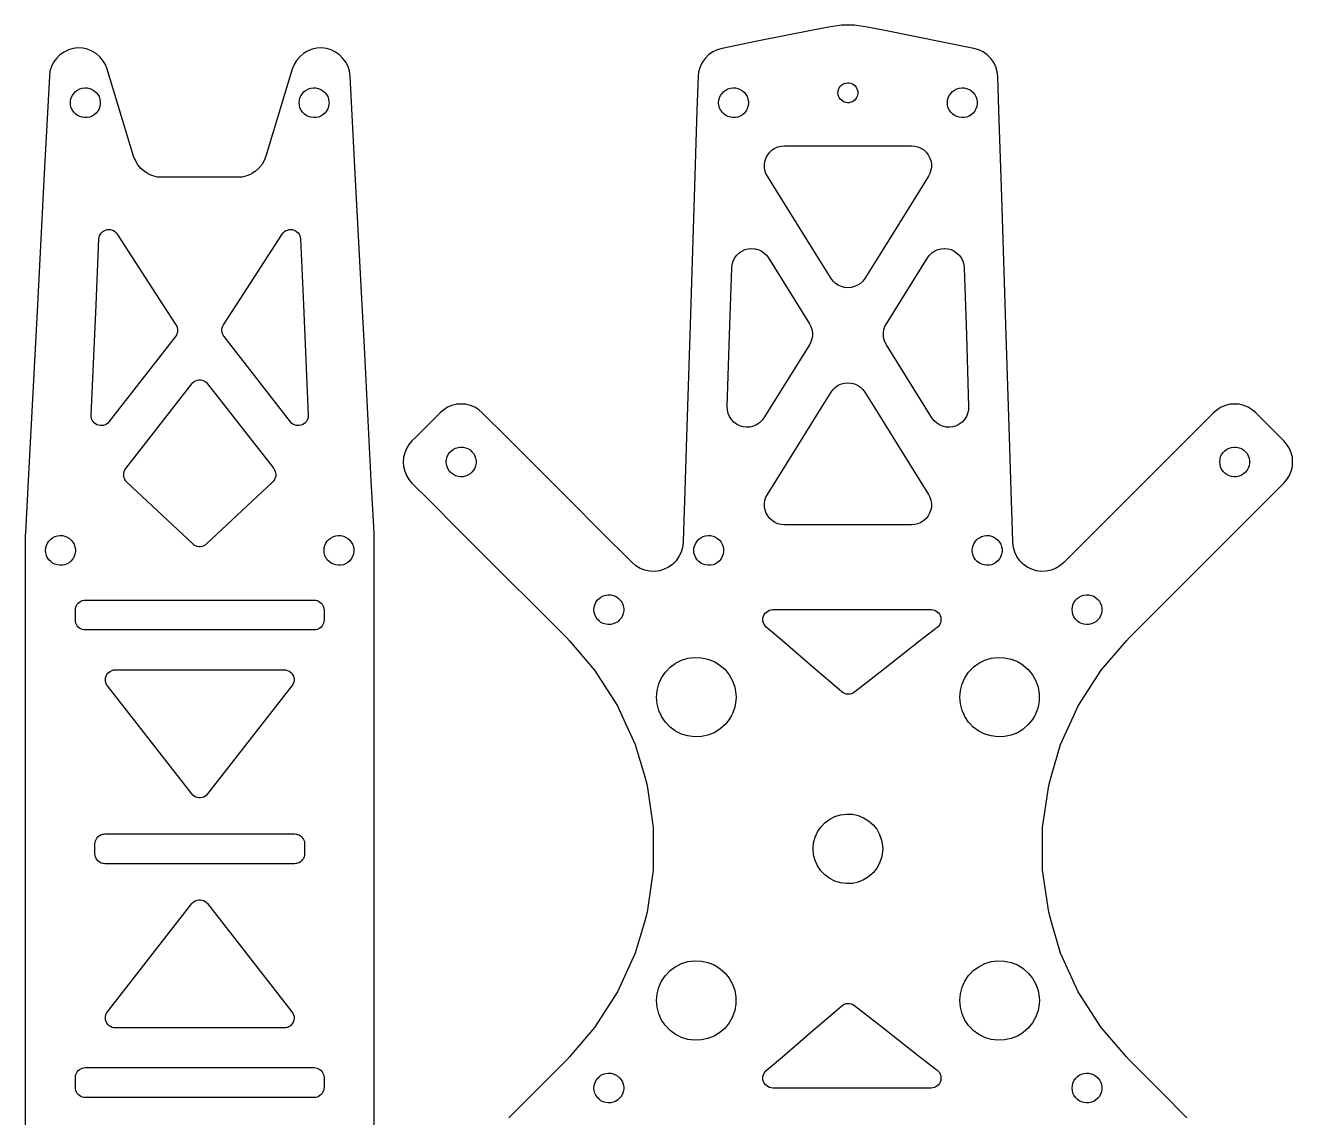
# Model space of a CAD drawing. Header units: millimetres. Extents: x 672 to 800, y -51 to 183.
# Drawn here: x 672.3 to 799.8, y 73.2 to 183 of the extents above; entities that cross this region are included whole.
import ezdxf

# ---------------------------------------------------------------- set-up
doc = ezdxf.new("R2010")
doc.units = ezdxf.units.MM
doc.header["$MEASUREMENT"] = 0
doc.layers.add('corte ext', color=1, linetype='Continuous', true_color=0xff0000)
doc.layers.add('corte int', color=4, linetype='Continuous', true_color=0x00ffff)

msp = doc.modelspace()

# ---------------------------------------------------------------- linework, layer by layer
at = {"layer": 'corte ext'}
for points in [[(789.14, 73.15), (786.52, 75.78), (783.34, 78.96), (783.06, 79.28), (780.53, 82.2), (778.22, 85.8), (776.44, 89.69), (775.53, 92.8), (775.24, 93.8), (774.63, 98.04), (774.63, 102.32), (775.24, 106.55), (775.53, 107.55), (776.44, 110.66), (777.77, 113.57), (778.22, 114.55), (780.53, 118.15), (783.06, 121.07), (783.34, 121.39), (786.52, 124.57), (786.92, 124.97), (789.14, 127.2), (794.16, 132.22), (797.11, 135.16), (797.61, 135.66), (798.89, 136.94), (799.2, 137.3), (799.45, 137.7), (799.63, 138.14), (799.74, 138.6), (799.77, 139.07), (799.74, 139.54), (799.63, 139.99), (799.45, 140.43), (799.2, 140.83), (798.89, 141.19), (797.61, 142.47), (796.07, 144.02), (795.71, 144.32), (795.31, 144.57), (794.87, 144.75), (794.41, 144.86), (793.94, 144.89), (793.47, 144.86), (793.02, 144.75), (792.58, 144.57), (792.18, 144.32), (791.82, 144.02), (789.37, 141.56), (786.52, 138.71), (782.97, 135.16), (780.02, 132.22), (776.75, 128.95), (776.37, 128.62), (775.94, 128.37), (775.48, 128.19), (774.99, 128.09), (774.5, 128.07), (774, 128.13), (773.53, 128.28), (773.08, 128.5), (772.68, 128.79), (772.43, 129.04), (772.33, 129.14), (772.04, 129.55), (771.83, 130), (771.69, 130.48), (771.63, 130.97), (771.59, 132.22), (771.5, 135.16), (771.29, 141.56), (770.96, 151.8), (770.52, 165.69), (770.24, 174.43), (770.13, 177.8), (770.07, 178.3), (769.93, 178.78), (769.71, 179.23), (769.42, 179.64), (769.06, 179.99), (768.65, 180.28), (768.2, 180.5), (767.72, 180.64), (767.37, 180.71), (764.73, 181.24), (758.58, 182.47), (757.01, 182.78), (755.71, 182.96), (754.4, 182.96), (753.09, 182.78), (751.52, 182.47), (745.77, 181.32), (742.39, 180.64), (741.9, 180.5), (741.45, 180.28), (741.04, 179.99), (740.69, 179.64), (740.39, 179.23), (740.18, 178.78), (740.03, 178.3), (739.98, 177.8), (739.87, 174.43), (739.59, 165.69), (739.14, 151.8), (738.81, 141.56), (738.61, 135.16), (738.51, 132.22), (738.47, 130.97), (738.42, 130.48), (738.28, 130), (738.06, 129.55), (737.78, 129.14), (737.68, 129.04), (737.43, 128.79), (737.02, 128.5), (736.58, 128.28), (736.1, 128.13), (735.61, 128.07), (735.11, 128.09), (734.62, 128.19), (734.16, 128.37), (734.16, 128.37), (733.73, 128.62), (733.35, 128.95), (730.08, 132.22), (727.14, 135.16), (723.59, 138.71), (720.74, 141.56), (718.28, 144.02), (717.93, 144.32), (717.52, 144.57), (717.09, 144.75), (716.63, 144.86), (716.16, 144.89), (715.69, 144.86), (715.23, 144.75), (714.8, 144.57), (714.4, 144.32), (714.04, 144.02), (711.59, 141.56), (711.21, 141.19), (710.91, 140.83), (710.66, 140.43), (710.48, 139.99), (710.37, 139.54), (710.33, 139.07), (710.37, 138.6), (710.48, 138.14), (710.66, 137.7), (710.91, 137.3), (711.21, 136.94), (713, 135.16), (715.94, 132.22), (720.96, 127.2), (723.19, 124.97), (723.59, 124.57), (726.77, 121.39), (727.04, 121.07), (729.57, 118.15), (731.89, 114.55), (732.33, 113.57), (733.66, 110.66), (734.16, 108.98), (734.58, 107.55), (734.87, 106.55), (735.48, 102.32), (735.48, 98.04), (734.87, 93.8), (734.58, 92.8), (734.16, 91.37), (733.66, 89.69), (731.89, 85.8), (729.57, 82.2), (727.04, 79.28), (726.77, 78.96), (723.59, 75.78), (720.96, 73.15)], [(707.4, 68.57), (707.4, 131.78), (707.4, 131.94), (707.12, 137.2), (706.39, 151.26), (706.2, 154.87), (705.51, 168.06), (704.99, 177.85), (704.93, 178.34), (704.78, 178.81), (704.56, 179.24), (704.27, 179.64), (703.92, 179.99), (703.52, 180.27), (703.08, 180.49), (702.62, 180.62), (702.61, 180.63), (702.12, 180.68), (701.64, 180.65), (701.16, 180.55), (700.71, 180.37), (700.29, 180.11), (699.92, 179.8), (699.61, 179.43), (699.6, 179.43), (699.35, 179.01), (699.17, 178.55), (696.52, 169.8), (696.34, 169.36), (696.1, 168.95), (695.79, 168.58), (695.43, 168.27), (695.1, 168.06), (695.03, 168.01), (694.59, 167.83), (694.12, 167.71), (693.65, 167.68), (686.09, 167.68), (685.62, 167.71), (685.15, 167.83), (684.71, 168.01), (684.64, 168.06), (684.31, 168.27), (683.95, 168.58), (683.64, 168.95), (683.4, 169.36), (683.22, 169.8), (680.56, 178.55), (680.38, 179.01), (680.13, 179.43), (680.13, 179.43), (679.82, 179.8), (679.45, 180.11), (679.03, 180.37), (678.58, 180.55), (678.1, 180.65), (677.61, 180.68), (677.13, 180.63), (676.66, 180.49), (676.22, 180.27), (675.81, 179.99), (675.46, 179.64), (675.18, 179.24), (674.96, 178.81), (674.81, 178.34), (674.75, 177.85), (674.23, 168.06), (673.54, 154.87), (672.61, 137.2), (672.34, 131.94), (672.33, 131.78), (672.33, 68.57)]]:
    msp.add_lwpolyline(points, dxfattribs=at)
at = {"layer": 'corte int'}
for points in [[(754.05, 176.18), (754.07, 176.34), (754.11, 176.51), (754.18, 176.66), (754.27, 176.8), (754.39, 176.93), (754.53, 177.03), (754.68, 177.1), (754.84, 177.15), (755.01, 177.17), (755.18, 177.17), (755.35, 177.13), (755.5, 177.07), (755.65, 176.98), (755.77, 176.87), (755.88, 176.74), (755.96, 176.59), (756.02, 176.43), (756.05, 176.26), (756.05, 176.18), (756.05, 176.09), (756.02, 175.92), (755.96, 175.76), (755.88, 175.62), (755.77, 175.48), (755.65, 175.37), (755.5, 175.28), (755.35, 175.22), (755.18, 175.18), (755.01, 175.18), (754.84, 175.2), (754.68, 175.25), (754.53, 175.32), (754.39, 175.42), (754.27, 175.55), (754.18, 175.69), (754.11, 175.84), (754.07, 176.01)], [(676.87, 175.18), (676.89, 175.43), (676.95, 175.68), (677.06, 175.91), (677.2, 176.12), (677.38, 176.3), (677.58, 176.45), (677.81, 176.57), (678.05, 176.64), (678.31, 176.67), (678.56, 176.66), (678.81, 176.61), (679.04, 176.51), (679.26, 176.38), (679.45, 176.21), (679.61, 176.02), (679.74, 175.79), (679.82, 175.55), (679.86, 175.3), (679.87, 175.18), (679.86, 175.05), (679.82, 174.8), (679.74, 174.56), (679.61, 174.34), (679.45, 174.14), (679.26, 173.97), (679.04, 173.84), (678.81, 173.74), (678.56, 173.69), (678.31, 173.68), (678.05, 173.71), (677.81, 173.78), (677.58, 173.9), (677.38, 174.05), (677.2, 174.23), (677.06, 174.44), (676.95, 174.68), (676.89, 174.92)], [(699.87, 175.18), (699.89, 175.43), (699.95, 175.68), (700.06, 175.91), (700.2, 176.12), (700.38, 176.3), (700.58, 176.45), (700.81, 176.57), (701.05, 176.64), (701.31, 176.67), (701.56, 176.66), (701.81, 176.61), (702.04, 176.51), (702.26, 176.38), (702.45, 176.21), (702.61, 176.02), (702.62, 176), (702.74, 175.79), (702.82, 175.55), (702.86, 175.3), (702.87, 175.18), (702.86, 175.05), (702.82, 174.8), (702.74, 174.56), (702.62, 174.35), (702.61, 174.34), (702.45, 174.14), (702.26, 173.97), (702.04, 173.84), (701.81, 173.74), (701.56, 173.69), (701.31, 173.68), (701.05, 173.71), (700.81, 173.78), (700.58, 173.9), (700.38, 174.05), (700.2, 174.23), (700.06, 174.44), (699.95, 174.68), (699.89, 174.92)], [(742.05, 175.18), (742.07, 175.43), (742.14, 175.68), (742.24, 175.91), (742.39, 176.12), (742.56, 176.3), (742.77, 176.45), (742.99, 176.57), (743.24, 176.64), (743.49, 176.67), (743.74, 176.66), (743.99, 176.61), (744.23, 176.51), (744.44, 176.38), (744.64, 176.21), (744.8, 176.02), (744.92, 175.79), (745, 175.55), (745.05, 175.3), (745.05, 175.05), (745, 174.8), (744.92, 174.56), (744.85, 174.43), (744.8, 174.34), (744.64, 174.14), (744.44, 173.97), (744.23, 173.84), (743.99, 173.74), (743.74, 173.69), (743.49, 173.68), (743.24, 173.71), (742.99, 173.78), (742.77, 173.9), (742.56, 174.05), (742.39, 174.23), (742.26, 174.43), (742.24, 174.44), (742.14, 174.68), (742.07, 174.92)], [(765.05, 175.18), (765.07, 175.43), (765.14, 175.68), (765.24, 175.91), (765.39, 176.12), (765.56, 176.3), (765.77, 176.45), (765.99, 176.57), (766.24, 176.64), (766.49, 176.67), (766.74, 176.66), (766.99, 176.61), (767.23, 176.51), (767.37, 176.43), (767.44, 176.38), (767.64, 176.21), (767.8, 176.02), (767.92, 175.79), (768, 175.55), (768.05, 175.3), (768.05, 175.18), (768.05, 175.05), (768, 174.8), (767.92, 174.56), (767.85, 174.43), (767.8, 174.34), (767.64, 174.14), (767.44, 173.97), (767.37, 173.93), (767.23, 173.84), (766.99, 173.74), (766.74, 173.69), (766.49, 173.68), (766.24, 173.71), (765.99, 173.78), (765.77, 173.9), (765.56, 174.05), (765.39, 174.23), (765.26, 174.43), (765.24, 174.44), (765.14, 174.68), (765.07, 174.92)], [(746.67, 169.04), (746.72, 169.36), (746.83, 169.67), (746.99, 169.95), (747.2, 170.21), (747.44, 170.43), (747.71, 170.61), (748.01, 170.74), (748.33, 170.82), (748.66, 170.84), (761.45, 170.84), (761.78, 170.82), (762.09, 170.74), (762.39, 170.61), (762.67, 170.43), (762.91, 170.21), (763.11, 169.95), (763.27, 169.67), (763.38, 169.36), (763.44, 169.04), (763.45, 168.71), (763.4, 168.39), (763.3, 168.08), (763.15, 167.79), (761.84, 165.69), (758.58, 160.47), (756.75, 157.52), (756.55, 157.25), (756.3, 157.02), (756.02, 156.83), (755.72, 156.69), (755.39, 156.61), (755.05, 156.58), (754.72, 156.61), (754.39, 156.69), (754.08, 156.83), (753.8, 157.02), (753.56, 157.25), (753.36, 157.52), (751.52, 160.47), (748.27, 165.69), (746.96, 167.79), (746.81, 168.08), (746.71, 168.39), (746.66, 168.71)], [(678.95, 143.76), (679.44, 154.87), (679.73, 161.48), (679.75, 161.65), (679.8, 161.81), (679.88, 161.96), (679.98, 162.09), (680.1, 162.21), (680.13, 162.23), (680.24, 162.3), (680.39, 162.38), (680.55, 162.42), (680.72, 162.44), (680.89, 162.42), (681.05, 162.38), (681.2, 162.32), (681.34, 162.23), (681.47, 162.11), (681.57, 161.98), (686.17, 154.87), (687.48, 152.84), (687.56, 152.71), (687.61, 152.56), (687.64, 152.41), (687.64, 152.26), (687.62, 152.1), (687.58, 151.95), (687.52, 151.81), (687.43, 151.69), (680.74, 143.1), (680.63, 142.98), (680.5, 142.88), (680.35, 142.8), (680.19, 142.74), (680.13, 142.73), (680.02, 142.72), (679.85, 142.72), (679.69, 142.75), (679.53, 142.81), (679.38, 142.89), (679.26, 143), (679.15, 143.13), (679.06, 143.27), (679, 143.43), (678.96, 143.59)], [(692.1, 152.41), (692.13, 152.56), (692.18, 152.71), (692.26, 152.84), (693.57, 154.87), (698.17, 161.98), (698.27, 162.11), (698.39, 162.23), (698.53, 162.32), (698.69, 162.38), (698.85, 162.42), (699.02, 162.44), (699.19, 162.42), (699.35, 162.38), (699.5, 162.3), (699.61, 162.23), (699.64, 162.21), (699.76, 162.09), (699.86, 161.96), (699.94, 161.81), (699.98, 161.65), (700.01, 161.48), (700.3, 154.87), (700.78, 143.76), (700.78, 143.59), (700.74, 143.43), (700.68, 143.27), (700.59, 143.13), (700.48, 143), (700.35, 142.89), (700.21, 142.81), (700.05, 142.75), (699.88, 142.72), (699.72, 142.72), (699.61, 142.73), (699.55, 142.74), (699.39, 142.8), (699.24, 142.88), (699.11, 142.98), (699, 143.1), (692.31, 151.69), (692.22, 151.81), (692.16, 151.95), (692.11, 152.1), (692.1, 152.26)], [(742.91, 144.63), (743.14, 151.8), (743.36, 158.59), (743.4, 158.93), (743.5, 159.25), (743.65, 159.56), (743.85, 159.83), (744.09, 160.07), (744.37, 160.26), (744.68, 160.41), (745.01, 160.5), (745.35, 160.53), (745.69, 160.5), (745.77, 160.48), (746.01, 160.42), (746.33, 160.28), (746.61, 160.09), (746.85, 159.86), (747.06, 159.58), (751.19, 152.96), (751.33, 152.68), (751.43, 152.38), (751.48, 152.06), (751.48, 151.74), (751.43, 151.43), (751.33, 151.13), (751.19, 150.85), (746.61, 143.5), (746.4, 143.22), (746.15, 142.99), (745.85, 142.8), (745.77, 142.76), (745.53, 142.66), (745.19, 142.58), (744.85, 142.56), (744.5, 142.6), (744.17, 142.71), (743.86, 142.86), (743.58, 143.07), (743.34, 143.33), (743.15, 143.62), (743.01, 143.94), (742.93, 144.28)], [(758.62, 151.8), (758.62, 152.06), (758.67, 152.38), (758.77, 152.68), (758.92, 152.96), (763.05, 159.58), (763.25, 159.86), (763.5, 160.09), (763.78, 160.28), (764.09, 160.42), (764.42, 160.5), (764.73, 160.52), (764.76, 160.53), (765.1, 160.5), (765.43, 160.41), (765.73, 160.26), (766.01, 160.07), (766.26, 159.83), (766.46, 159.56), (766.61, 159.25), (766.7, 158.93), (766.74, 158.59), (766.96, 151.8), (767.19, 144.63), (767.17, 144.28), (767.09, 143.94), (766.96, 143.62), (766.77, 143.33), (766.53, 143.07), (766.25, 142.86), (765.94, 142.71), (765.6, 142.6), (765.26, 142.56), (764.91, 142.58), (764.73, 142.62), (764.57, 142.66), (764.25, 142.8), (763.96, 142.99), (763.7, 143.22), (763.5, 143.5), (758.92, 150.85), (758.77, 151.13), (758.67, 151.43), (758.62, 151.74)], [(682.22, 137.79), (682.23, 137.95), (682.27, 138.11), (682.34, 138.26), (682.43, 138.4), (689.08, 146.93), (689.19, 147.05), (689.32, 147.15), (689.47, 147.23), (689.62, 147.28), (689.79, 147.31), (689.95, 147.31), (690.11, 147.28), (690.27, 147.23), (690.42, 147.15), (690.55, 147.05), (690.66, 146.93), (697.31, 138.4), (697.4, 138.26), (697.46, 138.11), (697.5, 137.95), (697.52, 137.79), (697.51, 137.62), (697.47, 137.46), (697.4, 137.31), (697.33, 137.2), (697.31, 137.17), (697.2, 137.05), (690.55, 130.82), (690.42, 130.71), (690.28, 130.63), (690.12, 130.58), (689.95, 130.55), (689.79, 130.55), (689.62, 130.58), (689.46, 130.63), (689.32, 130.71), (689.18, 130.82), (682.53, 137.05), (682.42, 137.17), (682.41, 137.2), (682.34, 137.31), (682.27, 137.46), (682.23, 137.62)], [(746.66, 134.89), (746.7, 135.16), (746.71, 135.21), (746.81, 135.52), (746.96, 135.81), (750.54, 141.56), (751.52, 143.13), (753.36, 146.08), (753.56, 146.35), (753.8, 146.58), (754.08, 146.77), (754.39, 146.91), (754.72, 146.99), (755.05, 147.02), (755.39, 146.99), (755.72, 146.91), (756.02, 146.77), (756.3, 146.58), (756.55, 146.35), (756.75, 146.08), (758.58, 143.13), (759.56, 141.56), (763.15, 135.81), (763.3, 135.52), (763.4, 135.21), (763.4, 135.16), (763.45, 134.89), (763.44, 134.56), (763.38, 134.24), (763.27, 133.93), (763.11, 133.65), (762.91, 133.39), (762.67, 133.17), (762.39, 132.99), (762.09, 132.86), (761.78, 132.78), (761.45, 132.76), (748.66, 132.76), (748.33, 132.78), (748.01, 132.86), (747.71, 132.99), (747.44, 133.17), (747.2, 133.39), (746.99, 133.65), (746.83, 133.93), (746.72, 134.24), (746.67, 134.56)], [(714.66, 139.07), (714.68, 139.32), (714.75, 139.57), (714.85, 139.8), (714.99, 140.01), (715.17, 140.19), (715.38, 140.34), (715.6, 140.46), (715.85, 140.53), (716.1, 140.56), (716.35, 140.55), (716.6, 140.5), (716.84, 140.41), (717.05, 140.27), (717.24, 140.1), (717.4, 139.91), (717.53, 139.68), (717.61, 139.44), (717.66, 139.19), (717.66, 139.07), (717.66, 138.94), (717.61, 138.69), (717.53, 138.45), (717.4, 138.23), (717.24, 138.03), (717.05, 137.86), (716.84, 137.73), (716.6, 137.63), (716.35, 137.58), (716.1, 137.57), (715.85, 137.6), (715.6, 137.67), (715.38, 137.79), (715.17, 137.94), (714.99, 138.12), (714.85, 138.33), (714.75, 138.57), (714.68, 138.81)], [(792.44, 139.07), (792.47, 139.32), (792.53, 139.57), (792.63, 139.8), (792.78, 140.01), (792.95, 140.19), (793.16, 140.34), (793.38, 140.46), (793.63, 140.53), (793.88, 140.56), (794.13, 140.55), (794.38, 140.5), (794.62, 140.41), (794.84, 140.27), (795.03, 140.1), (795.19, 139.91), (795.31, 139.68), (795.4, 139.44), (795.44, 139.19), (795.44, 138.94), (795.4, 138.69), (795.31, 138.45), (795.19, 138.23), (795.03, 138.03), (794.84, 137.86), (794.62, 137.73), (794.38, 137.63), (794.13, 137.58), (793.88, 137.57), (793.63, 137.6), (793.38, 137.67), (793.16, 137.79), (792.95, 137.94), (792.78, 138.12), (792.63, 138.33), (792.53, 138.57), (792.47, 138.81)], [(674.37, 130.18), (674.39, 130.43), (674.45, 130.68), (674.56, 130.91), (674.7, 131.12), (674.88, 131.3), (675.08, 131.45), (675.31, 131.57), (675.55, 131.64), (675.81, 131.67), (676.06, 131.66), (676.31, 131.61), (676.54, 131.51), (676.76, 131.38), (676.95, 131.21), (677.11, 131.02), (677.24, 130.79), (677.32, 130.55), (677.36, 130.3), (677.37, 130.18), (677.36, 130.05), (677.32, 129.8), (677.24, 129.56), (677.11, 129.34), (676.95, 129.14), (676.76, 128.97), (676.54, 128.84), (676.31, 128.74), (676.06, 128.69), (675.81, 128.68), (675.55, 128.71), (675.31, 128.78), (675.08, 128.9), (674.88, 129.05), (674.7, 129.23), (674.56, 129.44), (674.45, 129.68), (674.39, 129.92)], [(702.37, 130.18), (702.39, 130.43), (702.45, 130.68), (702.56, 130.91), (702.62, 131), (702.7, 131.12), (702.88, 131.3), (703.08, 131.45), (703.31, 131.57), (703.55, 131.64), (703.81, 131.67), (704.06, 131.66), (704.31, 131.61), (704.54, 131.51), (704.76, 131.38), (704.95, 131.21), (705.11, 131.02), (705.24, 130.79), (705.32, 130.55), (705.36, 130.3), (705.37, 130.18), (705.36, 130.05), (705.32, 129.8), (705.24, 129.56), (705.11, 129.34), (704.95, 129.14), (704.76, 128.97), (704.54, 128.84), (704.31, 128.74), (704.06, 128.69), (703.81, 128.68), (703.55, 128.71), (703.31, 128.78), (703.08, 128.9), (702.88, 129.05), (702.7, 129.23), (702.62, 129.36), (702.56, 129.44), (702.45, 129.68), (702.39, 129.92)], [(739.55, 130.18), (739.57, 130.43), (739.64, 130.68), (739.74, 130.91), (739.89, 131.12), (740.06, 131.3), (740.27, 131.45), (740.49, 131.57), (740.74, 131.64), (740.99, 131.67), (741.24, 131.66), (741.49, 131.61), (741.73, 131.51), (741.94, 131.38), (742.14, 131.21), (742.3, 131.02), (742.42, 130.79), (742.5, 130.55), (742.55, 130.3), (742.55, 130.05), (742.5, 129.8), (742.42, 129.56), (742.3, 129.34), (742.14, 129.14), (741.94, 128.97), (741.73, 128.84), (741.49, 128.74), (741.24, 128.69), (740.99, 128.68), (740.74, 128.71), (740.49, 128.78), (740.27, 128.9), (740.06, 129.05), (739.89, 129.23), (739.74, 129.44), (739.64, 129.68), (739.57, 129.92)], [(767.55, 130.18), (767.57, 130.43), (767.64, 130.68), (767.74, 130.91), (767.89, 131.12), (768.06, 131.3), (768.27, 131.45), (768.49, 131.57), (768.74, 131.64), (768.99, 131.67), (769.24, 131.66), (769.49, 131.61), (769.73, 131.51), (769.94, 131.38), (770.14, 131.21), (770.3, 131.02), (770.42, 130.79), (770.5, 130.55), (770.55, 130.3), (770.55, 130.18), (770.55, 130.05), (770.5, 129.8), (770.42, 129.56), (770.3, 129.34), (770.14, 129.14), (769.94, 128.97), (769.73, 128.84), (769.49, 128.74), (769.24, 128.69), (768.99, 128.68), (768.74, 128.71), (768.49, 128.78), (768.27, 128.9), (768.06, 129.05), (767.89, 129.23), (767.74, 129.44), (767.64, 129.68), (767.57, 129.92)], [(677.37, 124.18), (677.38, 124.33), (677.42, 124.48), (677.48, 124.63), (677.56, 124.76), (677.66, 124.88), (677.78, 124.98), (677.91, 125.07), (678.06, 125.13), (678.21, 125.16), (678.37, 125.18), (701.37, 125.18), (701.53, 125.16), (701.68, 125.13), (701.82, 125.07), (701.96, 124.98), (702.08, 124.88), (702.18, 124.76), (702.26, 124.63), (702.32, 124.48), (702.36, 124.33), (702.37, 124.18), (702.37, 123.18), (702.36, 123.02), (702.32, 122.87), (702.26, 122.72), (702.18, 122.59), (702.08, 122.47), (701.96, 122.37), (701.82, 122.28), (701.68, 122.22), (701.53, 122.19), (701.37, 122.18), (678.37, 122.18), (678.21, 122.19), (678.06, 122.22), (677.91, 122.28), (677.78, 122.37), (677.66, 122.47), (677.56, 122.59), (677.48, 122.72), (677.42, 122.87), (677.38, 123.02), (677.37, 123.18)], [(729.51, 124.22), (729.53, 124.47), (729.6, 124.72), (729.7, 124.95), (729.71, 124.97), (729.84, 125.16), (730.02, 125.34), (730.22, 125.49), (730.45, 125.61), (730.7, 125.68), (730.95, 125.72), (731.2, 125.7), (731.45, 125.65), (731.69, 125.56), (731.9, 125.42), (732.09, 125.25), (732.25, 125.06), (732.3, 124.97), (732.38, 124.83), (732.46, 124.6), (732.51, 124.34), (732.51, 124.22), (732.51, 124.09), (732.46, 123.84), (732.38, 123.6), (732.25, 123.38), (732.09, 123.18), (731.9, 123.01), (731.69, 122.88), (731.45, 122.78), (731.2, 122.73), (730.95, 122.72), (730.7, 122.75), (730.45, 122.83), (730.22, 122.94), (730.02, 123.09), (729.84, 123.27), (729.7, 123.49), (729.6, 123.72), (729.53, 123.96)], [(777.59, 124.22), (777.62, 124.47), (777.68, 124.72), (777.78, 124.95), (777.8, 124.97), (777.93, 125.16), (778.1, 125.34), (778.31, 125.49), (778.54, 125.61), (778.78, 125.68), (779.03, 125.72), (779.28, 125.7), (779.53, 125.65), (779.77, 125.56), (779.99, 125.42), (780.18, 125.25), (780.34, 125.06), (780.39, 124.97), (780.46, 124.83), (780.55, 124.6), (780.59, 124.34), (780.59, 124.09), (780.55, 123.84), (780.46, 123.6), (780.34, 123.38), (780.18, 123.18), (779.99, 123.01), (779.77, 122.88), (779.53, 122.78), (779.28, 122.73), (779.03, 122.72), (778.78, 122.75), (778.54, 122.83), (778.31, 122.94), (778.1, 123.09), (777.93, 123.27), (777.78, 123.49), (777.68, 123.72), (777.62, 123.96)], [(746.49, 123.22), (746.51, 123.4), (746.55, 123.56), (746.63, 123.72), (746.73, 123.86), (746.85, 123.98), (746.99, 124.08), (747.15, 124.16), (747.32, 124.2), (747.49, 124.22), (763.41, 124.22), (763.58, 124.2), (763.74, 124.16), (763.89, 124.1), (764.03, 124.01), (764.15, 123.89), (764.25, 123.76), (764.33, 123.62), (764.38, 123.46), (764.41, 123.3), (764.41, 123.14), (764.38, 122.97), (764.33, 122.82), (764.25, 122.67), (764.15, 122.54), (764.03, 122.43), (762.29, 121.07), (758.58, 118.18), (755.7, 115.93), (755.55, 115.83), (755.4, 115.77), (755.23, 115.73), (755.06, 115.72), (754.89, 115.74), (754.72, 115.78), (754.57, 115.86), (754.43, 115.96), (751.52, 118.45), (748.46, 121.07), (746.84, 122.46), (746.72, 122.58), (746.62, 122.72), (746.55, 122.88), (746.5, 123.05)], [(735.8, 115.43), (735.86, 116.1), (736.03, 116.76), (736.31, 117.38), (736.69, 117.94), (737.16, 118.43), (737.68, 118.81), (737.71, 118.83), (738.31, 119.14), (738.96, 119.34), (739.63, 119.42), (740.31, 119.39), (740.97, 119.25), (741.6, 119), (742.18, 118.64), (742.69, 118.19), (743.12, 117.67), (743.45, 117.07), (743.67, 116.43), (743.79, 115.76), (743.8, 115.43), (743.79, 115.09), (743.67, 114.42), (743.45, 113.78), (743.33, 113.57), (743.12, 113.19), (742.69, 112.66), (742.18, 112.21), (741.6, 111.85), (740.97, 111.6), (740.31, 111.46), (739.63, 111.43), (738.96, 111.52), (738.31, 111.71), (737.71, 112.02), (737.68, 112.04), (737.16, 112.42), (736.69, 112.91), (736.31, 113.47), (736.27, 113.57), (736.03, 114.09), (735.86, 114.75)], [(766.3, 115.43), (766.36, 116.1), (766.53, 116.76), (766.81, 117.38), (767.19, 117.94), (767.37, 118.13), (767.66, 118.43), (768.21, 118.83), (768.81, 119.14), (769.46, 119.34), (770.13, 119.42), (770.81, 119.39), (771.47, 119.25), (772.1, 119), (772.43, 118.8), (772.68, 118.64), (773.19, 118.19), (773.62, 117.67), (773.95, 117.07), (774.17, 116.43), (774.29, 115.76), (774.29, 115.09), (774.17, 114.42), (773.95, 113.78), (773.83, 113.57), (773.62, 113.19), (773.19, 112.66), (772.68, 112.21), (772.43, 112.05), (772.1, 111.85), (771.47, 111.6), (770.81, 111.46), (770.13, 111.43), (769.46, 111.52), (768.81, 111.71), (768.21, 112.02), (767.66, 112.42), (767.37, 112.72), (767.19, 112.91), (766.81, 113.47), (766.77, 113.57), (766.53, 114.09), (766.36, 114.75)], [(680.38, 117.2), (680.4, 117.37), (680.45, 117.54), (680.52, 117.69), (680.62, 117.83), (680.75, 117.95), (680.89, 118.05), (681.05, 118.12), (681.21, 118.16), (681.38, 118.18), (698.36, 118.18), (698.53, 118.16), (698.69, 118.12), (698.85, 118.05), (698.99, 117.95), (699.11, 117.83), (699.21, 117.69), (699.29, 117.54), (699.34, 117.37), (699.36, 117.2), (699.35, 117.03), (699.31, 116.86), (699.24, 116.7), (699.14, 116.56), (690.66, 105.69), (690.55, 105.56), (690.42, 105.46), (690.27, 105.38), (690.11, 105.33), (689.95, 105.3), (689.79, 105.3), (689.62, 105.33), (689.47, 105.38), (689.32, 105.46), (689.19, 105.56), (689.08, 105.69), (680.59, 116.56), (680.5, 116.7), (680.43, 116.86), (680.39, 117.03)], [(751.55, 100.18), (751.6, 100.77), (751.75, 101.34), (752, 101.88), (752.33, 102.37), (752.74, 102.8), (753.22, 103.16), (753.75, 103.42), (754.32, 103.6), (754.9, 103.67), (755.5, 103.65), (756.08, 103.52), (756.63, 103.3), (757.13, 102.99), (757.58, 102.6), (757.95, 102.14), (758.24, 101.62), (758.44, 101.06), (758.54, 100.47), (758.55, 100.18), (758.54, 99.88), (758.44, 99.29), (758.24, 98.73), (757.95, 98.22), (757.58, 97.75), (757.13, 97.36), (756.63, 97.05), (756.08, 96.83), (755.5, 96.7), (754.9, 96.68), (754.32, 96.75), (753.75, 96.93), (753.22, 97.2), (752.74, 97.55), (752.33, 97.98), (752, 98.47), (751.75, 99.01), (751.6, 99.58)], [(679.33, 100.68), (679.35, 100.83), (679.38, 100.98), (679.44, 101.13), (679.52, 101.26), (679.63, 101.38), (679.75, 101.48), (679.88, 101.57), (680.02, 101.63), (680.13, 101.65), (680.18, 101.66), (680.33, 101.68), (699.4, 101.68), (699.56, 101.66), (699.61, 101.65), (699.71, 101.63), (699.86, 101.57), (699.99, 101.48), (700.11, 101.38), (700.21, 101.26), (700.3, 101.13), (700.36, 100.98), (700.39, 100.83), (700.4, 100.68), (700.4, 99.68), (700.39, 99.52), (700.36, 99.37), (700.3, 99.22), (700.21, 99.09), (700.11, 98.97), (699.99, 98.87), (699.86, 98.78), (699.71, 98.72), (699.61, 98.7), (699.56, 98.69), (699.4, 98.68), (680.33, 98.68), (680.18, 98.69), (680.13, 98.7), (680.02, 98.72), (679.88, 98.78), (679.75, 98.87), (679.63, 98.97), (679.52, 99.09), (679.44, 99.22), (679.38, 99.37), (679.35, 99.52), (679.33, 99.68)], [(680.39, 83.32), (680.43, 83.49), (680.5, 83.65), (680.59, 83.79), (689.08, 94.67), (689.19, 94.79), (689.32, 94.89), (689.47, 94.97), (689.62, 95.02), (689.79, 95.05), (689.95, 95.05), (690.11, 95.02), (690.27, 94.97), (690.42, 94.89), (690.55, 94.79), (690.66, 94.67), (699.14, 83.79), (699.24, 83.65), (699.31, 83.49), (699.35, 83.32), (699.36, 83.15), (699.34, 82.98), (699.29, 82.82), (699.21, 82.66), (699.11, 82.52), (698.99, 82.4), (698.85, 82.31), (698.69, 82.23), (698.53, 82.19), (698.36, 82.18), (681.38, 82.18), (681.21, 82.19), (681.05, 82.23), (680.89, 82.31), (680.75, 82.4), (680.62, 82.52), (680.52, 82.66), (680.45, 82.82), (680.4, 82.98), (680.38, 83.15)], [(735.8, 84.93), (735.86, 85.6), (736.03, 86.26), (736.31, 86.88), (736.69, 87.44), (737.16, 87.93), (737.68, 88.31), (737.71, 88.33), (738.31, 88.64), (738.96, 88.84), (739.63, 88.92), (740.31, 88.89), (740.97, 88.75), (741.6, 88.5), (742.18, 88.14), (742.69, 87.69), (743.12, 87.17), (743.45, 86.57), (743.67, 85.93), (743.79, 85.26), (743.79, 84.59), (743.67, 83.92), (743.45, 83.28), (743.12, 82.69), (742.69, 82.16), (742.18, 81.71), (741.6, 81.35), (740.97, 81.1), (740.31, 80.96), (739.63, 80.93), (738.96, 81.02), (738.31, 81.21), (737.71, 81.52), (737.68, 81.54), (737.16, 81.92), (736.69, 82.41), (736.31, 82.97), (736.03, 83.59), (735.86, 84.25)], [(766.3, 84.93), (766.36, 85.6), (766.53, 86.26), (766.81, 86.88), (767.19, 87.44), (767.37, 87.63), (767.66, 87.93), (768.21, 88.33), (768.81, 88.64), (769.46, 88.84), (770.13, 88.92), (770.81, 88.89), (771.47, 88.75), (772.1, 88.5), (772.43, 88.3), (772.68, 88.14), (773.19, 87.69), (773.62, 87.17), (773.95, 86.57), (774.17, 85.93), (774.29, 85.26), (774.3, 84.93), (774.29, 84.59), (774.17, 83.92), (773.95, 83.28), (773.62, 82.69), (773.19, 82.16), (772.68, 81.71), (772.43, 81.55), (772.1, 81.35), (771.47, 81.1), (770.81, 80.96), (770.13, 80.93), (769.46, 81.02), (768.81, 81.21), (768.21, 81.52), (767.66, 81.92), (767.37, 82.22), (767.19, 82.41), (766.81, 82.97), (766.53, 83.59), (766.36, 84.25)], [(746.5, 77.3), (746.55, 77.47), (746.62, 77.63), (746.72, 77.77), (746.84, 77.89), (748.46, 79.28), (751.52, 81.9), (754.43, 84.39), (754.57, 84.49), (754.72, 84.57), (754.89, 84.62), (755.06, 84.63), (755.23, 84.62), (755.4, 84.58), (755.55, 84.52), (755.7, 84.42), (758.58, 82.17), (762.29, 79.28), (764.03, 77.92), (764.15, 77.81), (764.25, 77.68), (764.33, 77.53), (764.38, 77.38), (764.41, 77.22), (764.41, 77.05), (764.38, 76.89), (764.33, 76.73), (764.25, 76.59), (764.15, 76.46), (764.03, 76.34), (763.89, 76.25), (763.74, 76.19), (763.58, 76.15), (763.41, 76.13), (747.49, 76.13), (747.32, 76.15), (747.15, 76.19), (746.99, 76.27), (746.85, 76.37), (746.73, 76.49), (746.63, 76.63), (746.55, 76.79), (746.51, 76.95), (746.49, 77.13)], [(677.37, 77.18), (677.38, 77.33), (677.42, 77.48), (677.48, 77.63), (677.56, 77.76), (677.66, 77.88), (677.78, 77.98), (677.91, 78.07), (678.06, 78.13), (678.21, 78.16), (678.37, 78.18), (701.37, 78.18), (701.53, 78.16), (701.68, 78.13), (701.82, 78.07), (701.96, 77.98), (702.08, 77.88), (702.18, 77.76), (702.26, 77.63), (702.32, 77.48), (702.36, 77.33), (702.37, 77.18), (702.37, 76.18), (702.36, 76.02), (702.32, 75.87), (702.26, 75.72), (702.18, 75.59), (702.08, 75.47), (701.96, 75.37), (701.82, 75.28), (701.68, 75.22), (701.53, 75.19), (701.37, 75.18), (678.37, 75.18), (678.21, 75.19), (678.06, 75.22), (677.91, 75.28), (677.78, 75.37), (677.66, 75.47), (677.56, 75.59), (677.48, 75.72), (677.42, 75.87), (677.38, 76.02), (677.37, 76.18)], [(729.51, 76.13), (729.53, 76.39), (729.6, 76.63), (729.7, 76.87), (729.84, 77.08), (730.02, 77.26), (730.22, 77.41), (730.45, 77.53), (730.7, 77.6), (730.95, 77.63), (731.2, 77.62), (731.45, 77.57), (731.69, 77.47), (731.9, 77.34), (732.09, 77.17), (732.25, 76.97), (732.38, 76.75), (732.46, 76.51), (732.51, 76.26), (732.51, 76.01), (732.46, 75.76), (732.38, 75.52), (732.25, 75.29), (732.09, 75.1), (731.9, 74.93), (731.69, 74.79), (731.45, 74.7), (731.2, 74.65), (730.95, 74.64), (730.7, 74.67), (730.45, 74.74), (730.22, 74.86), (730.02, 75.01), (729.84, 75.19), (729.7, 75.4), (729.6, 75.63), (729.53, 75.88)], [(777.59, 76.13), (777.62, 76.39), (777.68, 76.63), (777.78, 76.87), (777.93, 77.08), (778.1, 77.26), (778.31, 77.41), (778.54, 77.53), (778.78, 77.6), (779.03, 77.63), (779.28, 77.62), (779.53, 77.57), (779.77, 77.47), (779.99, 77.34), (780.18, 77.17), (780.34, 76.97), (780.46, 76.75), (780.55, 76.51), (780.59, 76.26), (780.59, 76.13), (780.59, 76.01), (780.55, 75.76), (780.46, 75.52), (780.34, 75.29), (780.18, 75.1), (779.99, 74.93), (779.77, 74.79), (779.53, 74.7), (779.28, 74.65), (779.03, 74.64), (778.78, 74.67), (778.54, 74.74), (778.31, 74.86), (778.1, 75.01), (777.93, 75.19), (777.78, 75.4), (777.68, 75.63), (777.62, 75.88)]]:
    msp.add_lwpolyline(points, close=True, dxfattribs=at)

doc.saveas('drawing.dxf')
